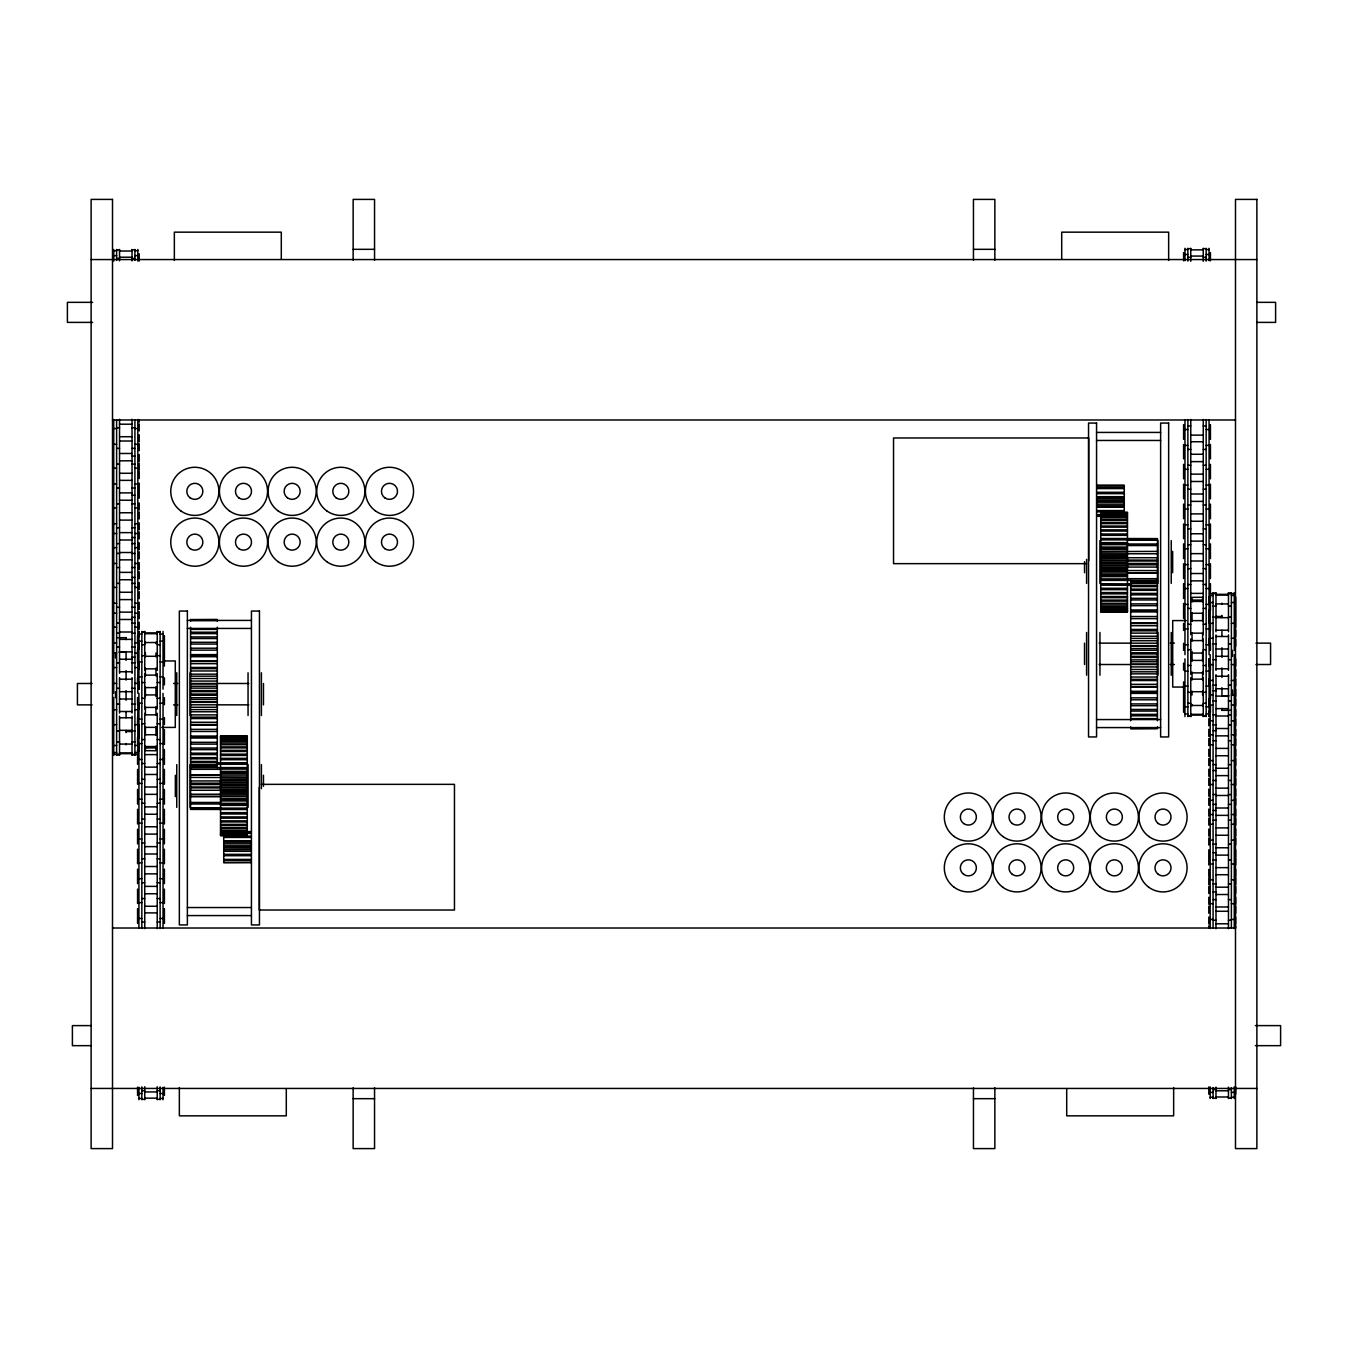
<?xml version="1.0" encoding="UTF-8"?>
<svg xmlns="http://www.w3.org/2000/svg" width="1348" height="1348" viewBox="0 0 1348 1348"><rect width="100%" height="100%" fill="white"/><g stroke="black" fill="none" stroke-linecap="round" stroke-linejoin="round"><path stroke-width="1.5" d="M1187.874 248.672L1190.773 248.672M1203.259 248.672L1206.157 248.672M353.142 249.329L374.542 249.329M973.458 249.329L994.858 249.329M1184.959 249.548L1187.874 249.548M1206.157 249.548L1209.072 249.548M116.619 249.835L119.534 249.835M132.02 249.835L134.918 249.835M1190.773 249.852L1203.259 249.852M113.721 250.711L116.619 250.711M134.918 250.711L137.816 250.711M119.534 251.014L132.02 251.014M1184.959 254.486L1187.874 254.486M1206.157 254.486L1209.072 254.486M113.721 255.631L116.619 255.631M134.918 255.631L137.816 255.631M1190.773 256.069L1203.259 256.069M119.534 257.215L132.02 257.215M1187.874 257.299L1190.773 257.299M1203.259 257.299L1206.157 257.299M116.619 258.462L119.534 258.462M132.02 258.462L134.918 258.462M91.125 259.557L1256.875 259.557M92.624 302.34L67.4 302.34L67.4 322.391L92.624 322.391M1256.673 302.34L1275.596 302.34L1275.596 322.391L1256.673 322.391M112.507 419.986L1235.493 419.986M119.534 424.199L132.02 424.199M1187.874 425.968L1190.773 425.968M1203.259 425.968L1206.157 425.968M116.619 427.771L119.534 427.771M132.02 427.771L134.918 427.771M113.721 428.563L116.619 428.563M134.918 428.563L137.816 428.563M1184.959 429.54L1187.874 429.54M1206.157 429.54L1209.072 429.54M1096.564 432.422L1160.628 432.422M1190.773 435.118L1203.259 435.118M119.534 436.718L132.02 436.718M1096.564 440.459L1160.628 440.459M119.534 441.015L132.02 441.015M1190.773 441.74L1203.259 441.74M113.721 444.318L116.619 444.318M134.918 444.318L137.816 444.318M1184.959 445.362L1187.874 445.362M1206.157 445.362L1209.072 445.362M116.619 448.362L119.534 448.362M132.02 448.362L134.918 448.362M1187.874 449.423L1190.773 449.423M1203.259 449.423L1206.157 449.423M119.534 453.484L132.02 453.484M1190.773 454.259L1203.259 454.259M132.02 456.079L134.918 456.079M119.534 460.814L132.02 460.814M1190.773 461.623L1203.259 461.623M116.619 464.116L119.534 464.116M132.02 464.116L134.918 464.116M1187.874 465.245L1190.773 465.245M1203.259 465.245L1206.157 465.245M113.721 468.16L116.619 468.16M134.918 468.16L137.816 468.16M1184.959 469.289L1187.874 469.289M1206.157 469.289L1209.072 469.289M119.534 473.283L132.02 473.283M1190.773 474.142L1203.259 474.142M119.534 480.36L132.02 480.36M1190.773 481.489L1203.259 481.489M113.721 483.983L116.619 483.983M134.918 483.983L137.816 483.983M1096.733 485.364L1124.283 485.28L1124.283 513.082M1184.959 485.111L1187.874 485.111M1206.157 485.111L1209.072 485.111M1096.733 487.706L1124.283 487.706M116.619 488.027L119.534 488.027M132.02 488.027L134.918 488.027M1096.733 488.583L1124.283 488.583M1187.874 489.172L1190.773 489.172M1203.259 489.172L1206.157 489.172M1096.733 492.306L1124.283 492.306M119.534 492.879L132.02 492.879M1096.733 493.654L1124.283 493.654M1190.773 494.008L1203.259 494.008M132.02 495.289L134.918 495.289M1096.733 496.687L1124.283 496.687M1096.733 499.94L1124.283 499.94M119.534 500.226L132.02 500.226M1096.733 501.355L1124.283 501.355M1190.773 501.372L1203.259 501.372M1096.733 502.905L1124.283 502.905M116.619 503.866L119.534 503.866M132.02 503.866L134.918 503.866M1096.733 504.809L1124.283 504.809M1187.874 504.995L1190.773 504.995M1203.259 504.995L1206.157 504.995M1096.733 506.359L1124.283 506.359M1096.733 507.151L1124.283 507.151M113.721 507.91L116.619 507.91M134.918 507.91L137.816 507.91M1184.959 509.039L1187.874 509.039M1206.157 509.039L1209.072 509.039M1096.733 510.572L1124.283 510.572M1096.733 511.819L1124.283 511.819M1123.339 512.274L1127.45 512.223L1127.45 611.857L1100.709 611.857L1100.709 512.661M119.534 512.745L132.02 512.745M1100.709 512.863L1127.45 512.695M1100.709 513.622L1127.45 513.622M1100.709 514.009L1127.45 514.009M1190.773 513.891L1203.259 513.891M1096.733 514.633L1102.647 514.633M1100.709 515.138L1127.45 515.138M1096.733 515.357L1102.647 515.357M1100.709 515.677L1127.45 515.677M1096.733 516.267L1102.647 516.351M1100.709 517.16L1127.45 517.16M1100.709 517.851L1127.45 517.851M1100.709 519.671L1127.45 519.671M119.534 520.109L132.02 520.109M1100.709 520.513L1127.45 520.513M1190.773 521.238L1203.259 521.238M1100.709 522.636L1127.45 522.636M113.721 523.732L116.619 523.732M134.918 523.732L137.816 523.732M1100.709 523.631L1127.45 523.631M1184.959 524.878L1187.874 524.878M1206.157 524.878L1209.072 524.878M1100.709 526.057L1127.45 526.057M1100.709 527.152L1127.45 527.152M116.619 527.793L119.534 527.793M132.02 527.793L134.918 527.793M1187.874 528.921L1190.773 528.921M1203.259 528.921L1206.157 528.921M1100.709 529.848L1127.45 529.848M1100.709 531.078L1127.45 531.078M119.534 532.629L132.02 532.629M113.721 533.488L116.619 533.488M134.918 533.488L137.816 533.488M1190.773 533.757L1203.259 533.757M1100.709 534.01L1127.45 534.01M1100.709 535.341L1127.45 535.341M132.02 537.549L134.918 537.549M1100.709 538.475L1157.427 538.593L1157.427 720.809M1127.45 538.947L1157.427 538.947M1127.45 539.537L1157.427 539.537M119.534 539.992L132.02 539.992M1100.709 539.874L1127.45 539.874M1127.45 540.177L1157.427 540.177M1190.773 541.121L1203.259 541.121M1100.709 542.637L1127.45 542.637M1100.709 543.193L1127.45 543.193M116.619 543.615L119.534 543.615M132.02 543.615L134.918 543.615M1127.45 544.019L1157.427 544.019M1100.709 544.676L1127.45 544.676M1187.874 544.744L1190.773 544.744M1203.259 544.744L1206.157 544.744M1127.45 545.552L1157.427 545.552M1100.709 547.035L1127.45 547.035M113.721 547.659L116.619 547.659M134.918 547.659L137.816 547.659M1100.709 548.114L1127.45 548.114M1100.709 548.602L1127.45 548.602M1184.959 548.804L1187.874 548.804M1206.157 548.804L1209.072 548.804M1100.709 549.647L1127.45 549.647M1100.709 551.602L1157.427 551.399M119.534 552.511L132.02 552.511M1100.709 553.186L1127.45 553.219M116.619 553.438L119.534 553.438M132.02 553.438L134.918 553.438M1127.45 553.775L1157.427 553.775M1190.773 553.64L1203.259 553.64M1100.709 554.769L1127.45 554.769M1100.709 556.286L1127.45 556.286M1127.45 557.735L1157.427 557.735M1100.709 557.92L1127.45 557.92M1100.709 558.375L1127.45 558.375M119.534 559.858L132.02 559.858M1100.709 559.976L1157.427 560.145M1100.709 561.021L1157.427 561.021M1190.773 561.004L1203.259 561.004M1100.709 562.655L1127.45 562.655M1127.45 563.43L1157.427 563.43M113.721 563.481L116.619 563.481M134.918 563.481L137.816 563.481M1086.623 563.649L893.539 563.649L893.539 437.982L1088.712 437.982L1088.712 560.583M1100.709 563.582L1127.45 563.582M1127.45 564.829L1157.427 564.829M1184.959 564.627L1187.874 564.627M1206.157 564.627L1209.072 564.627M1100.709 565.183L1127.45 565.183M1100.709 565.789L1127.45 565.789M1127.45 567.07L1157.427 567.07M116.619 567.542L119.534 567.542M132.02 567.542L134.918 567.542M1100.709 567.407L1127.45 567.407M1100.709 568.789L1127.45 568.789M1187.874 568.671L1190.773 568.671M1203.259 568.671L1206.157 568.671M1100.709 570.373L1127.45 570.373M1100.709 570.49L1157.427 570.592M1100.709 572.091L1127.45 572.091M119.534 572.378L132.02 572.378M1127.45 572.833L1157.427 572.833M1127.45 573.102L1157.427 573.102M1190.773 573.523L1203.259 573.523M1100.709 573.911L1127.45 573.911M1100.709 575.124L1127.45 575.124M1100.709 575.461L1127.45 575.461M1100.709 576.658L1127.45 576.658M132.02 577.433L134.918 577.433M1127.45 578.68L1157.427 578.68M1100.709 578.899L1127.45 578.899M119.534 579.741L132.02 579.741M1100.709 580.415L1157.427 580.381M1130.686 580.735L1157.427 580.735M1190.773 580.87L1203.259 580.87M1130.686 581.224L1157.427 581.224M1130.686 582.757L1157.427 582.757M116.619 583.364L119.534 583.364M132.02 583.364L134.918 583.364M1130.686 583.516L1157.427 583.516M1100.709 583.718L1131.444 583.903M1187.874 584.51L1190.773 584.51M1203.259 584.51L1206.157 584.51M1127.45 584.746L1131.444 584.746M1100.709 585.15L1131.444 585.335M1130.686 585.571L1157.427 585.571M1130.686 586.565L1157.427 586.565M113.721 587.408L116.619 587.408M134.918 587.408L137.816 587.408M1100.709 588.284L1127.45 588.284M1184.959 588.554L1187.874 588.554M1206.157 588.554L1209.072 588.554M1100.709 589.228L1127.45 589.228M1130.686 589.143L1157.427 589.143M1100.709 589.649L1127.45 589.649M1130.686 590.34L1157.427 590.34M119.534 592.261L132.02 592.261M1100.709 592.564L1127.45 592.564M1213.082 593.103L1215.98 593.103M1228.466 593.103L1231.381 593.103M1130.686 593.406L1157.427 593.406M1190.773 593.39L1203.259 593.39M1210.184 593.558L1215.98 593.676M1228.466 593.676L1234.279 593.558M1100.709 593.828L1127.45 593.828M1215.98 594.333L1228.466 594.333M1130.686 594.822L1157.427 594.822M1215.98 595.058L1228.466 595.058M1210.184 595.445L1213.082 595.445M1231.381 595.445L1234.279 595.445M1100.709 596.524L1127.45 596.524M1100.709 597.669L1127.45 597.669M1130.686 598.344L1157.427 598.344M119.534 599.607L132.02 599.607M1130.686 599.961L1157.427 599.961M1100.709 600.096L1127.45 600.096M1192.036 600.079L1202.601 600.079M1100.709 601.124L1127.45 601.124M1192.036 601.444L1202.601 601.444M1210.184 602.505L1213.082 602.505M1231.381 602.505L1234.279 602.505M113.721 603.247L116.619 603.247M134.918 603.247L137.816 603.247M1100.709 603.247L1127.45 603.247M1130.686 603.887L1157.427 603.887M1100.709 604.14L1127.45 604.14M1215.98 603.921L1228.466 603.921M1184.959 604.376L1187.874 604.376M1206.157 604.376L1209.072 604.376M1130.686 605.673L1157.427 605.673M1100.709 605.943L1127.45 605.943M1213.082 606.111L1215.98 606.111M1228.466 606.111L1231.381 606.111M1100.709 606.701L1127.45 606.701M116.619 607.291L119.534 607.291M132.02 607.291L134.918 607.291M1100.709 608.167L1127.45 608.167M1187.874 608.437L1190.773 608.437M1203.259 608.437L1206.157 608.437M1100.709 608.774L1127.45 608.774M1100.709 609.886L1127.45 609.886M1130.686 609.97L1157.427 609.97M1100.709 610.341L1127.45 610.341M1100.709 611.082L1127.45 611.082M1130.686 610.947L1157.427 610.947M1100.709 611.369L1127.45 611.419M1100.709 611.739L1127.45 611.739M1130.686 611.925L1157.427 611.925M119.534 612.144L132.02 612.144M113.721 613.239L116.619 613.239M134.918 613.239L137.816 613.239M1190.773 613.273L1203.259 613.273M1215.98 616.474L1222.232 616.474M1130.686 616.541L1157.427 616.541M1213.082 617.064L1215.98 617.064M1228.466 617.064L1231.381 617.064M132.02 617.317L134.918 617.317M1215.98 617.67L1228.466 617.67M1130.686 618.631L1157.427 618.631M119.534 619.49L132.02 619.49M190.573 619.558L217.314 619.423L217.314 621.125M190.573 619.844L217.314 619.81M190.573 620.097L217.314 620.097M187.372 620.417L251.436 620.417M190.573 620.535L217.314 620.535M1186.24 620.586L1172.709 620.586L1172.709 687.059L1184.302 687.059M1190.773 620.636L1203.259 620.636M1130.686 622.911L1157.427 622.911M116.619 623.113L119.534 623.113M132.02 623.113L134.918 623.113M1130.686 623.517L1157.427 623.517M1210.184 623.315L1213.082 623.315M1231.381 623.315L1234.279 623.315M1187.874 624.259L1190.773 624.259M1203.259 624.259L1206.157 624.259M1130.686 625.725L1157.427 625.725M113.721 627.174L116.619 627.174M134.918 627.174L137.816 627.174M187.372 628.438L251.436 628.438M1184.959 628.926L1187.874 628.926M1206.157 628.926L1209.072 628.926M190.573 629.381L217.314 629.381M1130.686 629.432L1157.427 629.432M1215.98 630.224L1228.466 630.224M1130.686 630.83L1157.427 630.83M141.843 631.723L144.742 631.723M157.227 631.723L160.126 631.723M119.534 632.01L132.02 632.01M190.573 632.212L217.314 632.212M141.843 632.296L144.742 632.296M157.227 632.296L160.126 632.296M144.742 632.937L157.227 632.937M116.619 633.189L119.534 633.189M132.02 633.189L134.918 633.189M1130.686 633.122L1157.427 633.122M1190.773 633.156L1203.259 633.156M190.573 633.627L217.314 633.627M144.742 633.678L157.227 633.678M138.928 634.066L141.843 634.066M160.126 634.066L163.041 634.066M1130.686 636.222L1157.427 636.222M1215.98 636.492L1228.466 636.492M190.573 636.93L217.314 636.93M117.259 637.688L126.072 637.688M1130.686 638.396L1157.427 638.396M1210.184 638.278L1213.082 638.278M1231.381 638.278L1234.279 638.278M190.573 638.548L217.314 638.548M119.534 639.373L132.02 639.373M1190.773 640.586L1203.259 640.586M1130.686 640.738L1157.427 640.738M138.928 641.126L141.843 641.126M160.126 641.126L163.041 641.126M190.573 642.288L217.314 642.288M144.742 642.541L157.227 642.541M113.721 642.996L116.619 642.996M134.918 642.996L137.816 642.996M1099.159 643.131L1157.427 643.198M1170.233 643.131L1174.411 643.131M1255.948 643.131L1270.574 643.131L1270.574 664.513L1255.948 664.513M1213.082 643.906L1215.98 643.906M1228.466 643.906L1231.381 643.906M190.573 644.074L217.314 644.074M141.843 644.732L144.742 644.732M157.227 644.732L160.126 644.732M1184.959 644.816L1187.874 644.816M1206.157 644.816L1209.072 644.816M1130.686 645.641L1157.427 645.641M1130.686 646.13L1157.427 646.13M116.619 647.04L119.534 647.04M132.02 647.04L134.918 647.04M190.573 648.203L217.314 648.203M1130.686 648.523L1157.427 648.523M1215.98 648.978L1228.466 648.978M1187.874 649.685L1190.773 649.685M1203.259 649.685L1206.157 649.685M190.573 650.14L217.314 650.14M1130.686 650.292L1157.427 650.292M119.534 651.893L132.02 651.893M119.028 652.179L126.072 652.179M1130.686 652.752L1157.427 652.752M113.721 653.123L116.619 653.123M134.918 653.123L137.816 653.123M1190.773 653.072L1203.259 653.072M1130.686 653.932L1157.427 653.932M190.573 654.623L217.314 654.623M190.573 655.027L217.314 655.027M141.843 655.684L144.742 655.684M157.227 655.684L160.126 655.684M144.742 656.291L157.227 656.291M1130.686 656.341L1157.427 656.341M1215.98 656.308L1228.466 656.308M190.573 656.695L217.314 656.695M132.02 657.184L134.918 657.184M1130.686 657.436L1157.427 657.436M119.534 659.239L132.02 659.239M1213.082 659.694L1215.98 659.694M1228.466 659.694L1231.381 659.694M1130.686 659.88L1157.427 659.88M1190.773 660.402L1203.259 660.402M163.698 660.941L175.291 660.941L175.291 727.414L161.76 727.414M190.573 661.059L217.314 661.059M190.573 661.464L217.314 661.464M138.928 661.935L141.843 661.935M160.126 661.935L163.041 661.935M1130.686 661.75L1157.427 661.75M116.619 662.879L119.534 662.879M132.02 662.879L134.918 662.879M190.573 663.671L217.314 663.671M1130.686 664.143L1157.427 664.143M1099.159 664.513L1157.427 664.53M1170.233 664.513L1174.411 664.513M1210.184 664.581L1213.082 664.581M1231.381 664.581L1234.279 664.581M1187.874 665.474L1190.773 665.474M1203.259 665.474L1206.157 665.474M1130.686 666.94L1157.427 666.94M113.721 667.546L116.619 667.546M134.918 667.546L137.816 667.546M190.573 667.462L217.314 667.462M190.573 668.675L217.314 668.675M144.742 668.844L157.227 668.844M1215.98 668.793L1228.466 668.793M1130.686 669.484L1157.427 669.484M190.573 670.967L217.314 670.967M1184.959 671.102L1187.874 671.102M1206.157 671.102L1209.072 671.102M119.534 671.759L132.02 671.759M1130.686 671.826L1157.427 671.826M1190.773 672.888L1203.259 672.888M1130.686 673.848L1157.427 673.848M190.573 674.152L217.314 674.152M144.742 675.112L157.227 675.112M190.573 676.174L217.314 676.174M1215.98 676.241L1228.466 676.241M138.928 676.898L141.843 676.898M160.126 676.898L163.041 676.898M1130.686 677.033L1157.427 677.033M190.573 678.516L217.314 678.516M1190.773 679.156L1203.259 679.156M119.534 679.207L132.02 679.207M1130.686 679.325L1157.427 679.325M1130.686 680.538L1157.427 680.538M1210.184 680.454L1213.082 680.454M1231.381 680.454L1234.279 680.454M190.573 681.06L217.314 681.06M141.843 682.526L144.742 682.526M157.227 682.526L160.126 682.526M92.052 683.487L77.426 683.487L77.426 704.869L92.052 704.869M113.721 683.419L116.619 683.419M134.918 683.419L137.816 683.419M173.589 683.487L177.768 683.487M190.573 683.47L248.841 683.487M190.573 683.857L217.314 683.857M1130.686 684.329L1157.427 684.329M1213.082 685.121L1215.98 685.121M1228.466 685.121L1231.381 685.121M1184.959 686.065L1187.874 686.065M1206.157 686.065L1209.072 686.065M190.573 686.25L217.314 686.25M1130.686 686.536L1157.427 686.536M1130.686 686.941L1157.427 686.941M144.742 687.598L157.227 687.598M190.573 688.12L217.314 688.12M116.619 688.306L119.534 688.306M132.02 688.306L134.918 688.306M1215.98 688.761L1228.466 688.761M190.573 690.564L217.314 690.564M1213.082 690.816L1215.98 690.816M1130.686 691.305L1157.427 691.305M119.534 691.692L132.02 691.692M190.573 691.659L217.314 691.659M1190.773 691.709L1203.259 691.709M1187.874 692.316L1190.773 692.316M1203.259 692.316L1206.157 692.316M1130.686 692.973L1157.427 692.973M1130.686 693.378L1157.427 693.378M190.573 694.068L217.314 694.068M1210.184 694.877L1213.082 694.877M1231.381 694.877L1234.279 694.877M144.742 694.928L157.227 694.928M190.573 695.248L217.314 695.248M1221.928 695.821L1228.972 695.821M1215.98 696.107L1228.466 696.107M190.573 697.708L217.314 697.708M1130.686 697.86L1157.427 697.86M141.843 698.315L144.742 698.315M157.227 698.315L160.126 698.315M119.534 699.022L132.02 699.022M190.573 699.477L217.314 699.477M1130.686 699.797L1157.427 699.797M1213.082 700.96L1215.98 700.96M1228.466 700.96L1231.381 700.96M190.573 701.87L217.314 701.87M190.573 702.359L217.314 702.359M138.928 703.184L141.843 703.184M160.126 703.184L163.041 703.184M1187.874 703.268L1190.773 703.268M1203.259 703.268L1206.157 703.268M116.619 704.094L119.534 704.094M132.02 704.094L134.918 704.094M1130.686 703.926L1157.427 703.926M173.589 704.869L177.768 704.869M190.573 704.802L248.841 704.869M1210.184 705.004L1213.082 705.004M1231.381 705.004L1234.279 705.004M1190.773 705.459L1203.259 705.459M1130.686 705.712L1157.427 705.712M1184.959 706.874L1187.874 706.874M1206.157 706.874L1209.072 706.874M144.742 707.414L157.227 707.414M190.573 707.262L217.314 707.262M1215.98 708.627L1228.466 708.627M1130.686 709.452L1157.427 709.452M113.721 709.722L116.619 709.722M134.918 709.722L137.816 709.722M190.573 709.604L217.314 709.604M1221.928 710.312L1230.741 710.312M1130.686 711.07L1157.427 711.07M119.534 711.508L132.02 711.508M190.573 711.778L217.314 711.778M1184.959 713.934L1187.874 713.934M1206.157 713.934L1209.072 713.934M1130.686 714.373L1157.427 714.373M1190.773 714.322L1203.259 714.322M1213.082 714.811L1215.98 714.811M1228.466 714.811L1231.381 714.811M144.742 714.844L157.227 714.844M190.573 714.878L217.314 714.878M1190.773 715.063L1203.259 715.063M1130.686 715.788L1157.427 715.788M1187.874 715.704L1190.773 715.704M1203.259 715.704L1206.157 715.704M1215.98 715.99L1228.466 715.99M1187.874 716.277L1190.773 716.277M1203.259 716.277L1206.157 716.277M190.573 717.17L217.314 717.17M119.534 717.776L132.02 717.776M190.573 718.568L217.314 718.568M1130.686 718.619L1157.427 718.619M138.928 719.074L141.843 719.074M160.126 719.074L163.041 719.074M1096.564 719.562L1160.628 719.562M1210.184 720.826L1213.082 720.826M1231.381 720.826L1234.279 720.826M190.573 722.275L217.314 722.275M141.843 723.741L144.742 723.741M157.227 723.741L160.126 723.741M190.573 724.483L217.314 724.483M113.721 724.685L116.619 724.685M134.918 724.685L137.816 724.685M1213.082 724.887L1215.98 724.887M1228.466 724.887L1231.381 724.887M190.573 725.089L217.314 725.089M144.742 727.364L157.227 727.364M1096.564 727.583L1160.628 727.583M1130.686 727.903L1157.427 727.903M1130.686 728.19L1157.427 728.156M1130.686 726.875L1130.686 728.577L1157.427 728.442M1215.98 728.51L1228.466 728.51M1130.686 728.577L1157.427 728.577L1157.427 726.875M190.573 729.369L217.314 729.369M119.534 730.33L132.02 730.33M1213.082 730.683L1215.98 730.683M116.619 730.936L119.534 730.936M132.02 730.936L134.918 730.936M125.768 731.526L132.02 731.526M190.573 731.459L217.314 731.459M144.742 734.727L157.227 734.727M1210.184 734.761L1213.082 734.761M1231.381 734.761L1234.279 734.761M1215.98 735.856L1228.466 735.856M190.573 736.075L217.314 736.075M224.661 835.777L220.55 835.726L220.55 736.143L247.291 736.143L247.291 835.339M220.55 736.21L247.291 736.261M220.55 736.581L247.291 736.631M220.55 736.918L247.291 736.918M190.573 737.053L217.314 737.053M220.55 737.659L247.291 737.659M190.573 738.03L217.314 738.03M220.55 738.114L247.291 738.114M220.55 739.226L247.291 739.226M141.843 739.563L144.742 739.563M157.227 739.563L160.126 739.563M220.55 739.833L247.291 739.833M1213.082 740.709L1215.98 740.709M1228.466 740.709L1231.381 740.709M220.55 741.299L247.291 741.299M116.619 741.889L119.534 741.889M132.02 741.889L134.918 741.889M220.55 742.057L247.291 742.057M190.573 742.327L217.314 742.327M138.928 743.624L141.843 743.624M160.126 743.624L163.041 743.624M220.55 743.86L247.291 743.86M119.534 744.079L132.02 744.079M190.573 744.113L217.314 744.113M220.55 744.753L247.291 744.753M1210.184 744.753L1213.082 744.753M1231.381 744.753L1234.279 744.753M113.721 745.495L116.619 745.495M134.918 745.495L137.816 745.495M145.399 746.556L155.964 746.556M220.55 746.876L247.291 746.876M145.399 747.921L155.964 747.921M220.55 747.904L247.291 747.904M190.573 748.039L217.314 748.039M1215.98 748.393L1228.466 748.393M190.573 749.656L217.314 749.656M220.55 750.331L247.291 750.331M220.55 751.476L247.291 751.476M113.721 752.555L116.619 752.555M134.918 752.555L137.816 752.555M119.534 752.942L132.02 752.942M190.573 753.178L217.314 753.178M119.534 753.667L132.02 753.667M116.619 754.324L119.534 754.324M132.02 754.324L134.918 754.324M220.55 754.172L247.291 754.172M113.721 754.442L116.619 754.442M134.918 754.442L137.816 754.442M144.742 754.61L157.227 754.61M190.573 754.594L217.314 754.594M116.619 754.897L119.534 754.897M132.02 754.897L134.918 754.897M220.55 755.436L247.291 755.436M1215.98 755.739L1228.466 755.739M190.573 757.66L217.314 757.66M220.55 758.351L247.291 758.351M190.573 758.857L217.314 758.857M220.55 758.772L247.291 758.772M138.928 759.446L141.843 759.446M160.126 759.446L163.041 759.446M220.55 759.716L247.291 759.716M1210.184 760.592L1213.082 760.592M1231.381 760.592L1234.279 760.592M190.573 761.435L217.314 761.435M190.573 762.429L217.314 762.429M216.556 762.816L247.291 762.732M216.556 763.254L220.55 763.254M141.843 763.49L144.742 763.49M157.227 763.49L160.126 763.49M216.556 764.097L220.55 764.097M190.573 764.485L217.314 764.485M220.55 764.282L247.291 764.282M1213.082 764.636L1215.98 764.636M1228.466 764.636L1231.381 764.636M190.573 765.243L217.314 765.243M190.573 766.776L217.314 766.776M144.742 767.13L157.227 767.13M190.573 767.265L217.314 767.265M220.55 767.585L247.291 767.585M190.573 767.619L220.55 767.619M1215.98 768.259L1228.466 768.259M220.55 769.101L247.291 769.101M190.573 769.32L220.55 769.32M1213.082 770.567L1215.98 770.567M220.55 771.342L247.291 771.342M220.55 772.539L247.291 772.539M220.55 772.876L247.291 772.876M220.55 774.089L247.291 774.089M144.742 774.477L157.227 774.477M190.573 774.898L220.55 774.898M190.573 775.167L220.55 775.167M1215.98 775.622L1228.466 775.622M220.55 775.909L247.291 775.909M190.573 777.408L247.291 777.628M141.843 779.329L144.742 779.329M157.227 779.329L160.126 779.329M220.55 779.211L247.291 779.211M1213.082 780.458L1215.98 780.458M1228.466 780.458L1231.381 780.458M220.55 780.593L247.291 780.593M190.573 780.93L220.55 780.93M220.55 782.211L247.291 782.211M220.55 782.817L247.291 782.817M190.573 783.171L220.55 783.171M138.928 783.373L141.843 783.373M160.126 783.373L163.041 783.373M220.55 784.418L247.291 784.418M261.377 784.351L454.461 784.351L454.461 910.018L259.288 910.018L259.288 787.417M190.573 784.57L220.55 784.57M1210.184 784.519L1213.082 784.519M1231.381 784.519L1234.279 784.519M220.55 785.345L247.291 785.345M190.573 786.979L247.291 786.979M144.742 786.996L157.227 786.996M190.573 787.855L247.291 788.024M1215.98 788.142L1228.466 788.142M220.55 789.625L247.291 789.625M220.55 790.08L247.291 790.08M190.573 790.265L220.55 790.265M220.55 791.714L247.291 791.714M220.55 793.231L247.291 793.231M190.573 794.225L220.55 794.225M144.742 794.36L157.227 794.36M1213.082 794.562L1215.98 794.562M1228.466 794.562L1231.381 794.562M220.55 794.814L247.291 794.781M1215.98 795.489L1228.466 795.489M190.573 796.382L247.291 796.398M190.573 796.601L220.55 796.601M220.55 798.353L247.291 798.353M138.928 799.196L141.843 799.196M160.126 799.196L163.041 799.196M220.55 799.398L247.291 799.398M220.55 799.886L247.291 799.886M1210.184 800.341L1213.082 800.341M1231.381 800.341L1234.279 800.341M220.55 800.965L247.291 800.965M190.573 802.448L220.55 802.448M141.843 803.256L144.742 803.256M157.227 803.256L160.126 803.256M220.55 803.324L247.291 803.324M190.573 803.981L220.55 803.981M1213.082 804.385L1215.98 804.385M1228.466 804.385L1231.381 804.385M220.55 804.807L247.291 804.807M220.55 805.363L247.291 805.363M144.742 806.879L157.227 806.879M190.573 807.823L220.55 807.823M1215.98 808.008L1228.466 808.008M220.55 808.126L247.291 808.126M190.573 808.463L220.55 808.463M190.573 809.053L220.55 809.053M247.291 809.525L190.573 809.407L190.573 627.191M1213.082 810.451L1215.98 810.451M220.55 812.659L247.291 812.659M144.742 814.243L157.227 814.243M220.55 813.99L247.291 813.99M1210.184 814.512L1213.082 814.512M1231.381 814.512L1234.279 814.512M1215.98 815.371L1228.466 815.371M220.55 816.922L247.291 816.922M220.55 818.152L247.291 818.152M141.843 819.079L144.742 819.079M157.227 819.079L160.126 819.079M1213.082 820.207L1215.98 820.207M1228.466 820.207L1231.381 820.207M220.55 820.848L247.291 820.848M220.55 821.943L247.291 821.943M138.928 823.123L141.843 823.123M160.126 823.123L163.041 823.123M1210.184 824.268L1213.082 824.268M1231.381 824.268L1234.279 824.268M220.55 824.369L247.291 824.369M220.55 825.364L247.291 825.364M144.742 826.762L157.227 826.762M220.55 827.487L247.291 827.487M1215.98 827.891L1228.466 827.891M220.55 828.329L247.291 828.329M220.55 830.149L247.291 830.149M220.55 830.84L247.291 830.84M245.353 831.649L251.267 831.649M245.353 831.733L251.267 831.733M220.55 832.323L247.291 832.323M245.353 832.643L251.267 832.643M220.55 832.862L247.291 832.862M245.353 833.367L251.267 833.367M144.742 834.109L157.227 834.109M220.55 833.991L247.291 833.991M220.55 834.378L247.291 834.378M220.55 835.137L247.291 835.137M1215.98 835.255L1228.466 835.255M220.55 835.305L224.661 835.339M223.717 836.181L251.267 836.181M223.717 837.428L251.267 837.428M138.928 838.962L141.843 838.962M160.126 838.962L163.041 838.962M1210.184 840.09L1213.082 840.09M1231.381 840.09L1234.279 840.09M223.717 840.849L251.267 840.849M223.717 841.641L251.267 841.641M141.843 843.006L144.742 843.006M157.227 843.006L160.126 843.006M223.717 843.191L251.267 843.191M1213.082 844.134L1215.98 844.134M1228.466 844.134L1231.381 844.134M223.717 845.095L251.267 845.095M144.742 846.628L157.227 846.628M223.717 846.645L251.267 846.645M1215.98 847.774L1228.466 847.774M223.717 848.061L251.267 848.061M223.717 849.729L251.267 849.644M223.717 851.313L251.267 851.313M1213.082 852.711L1215.98 852.711M144.742 853.992L157.227 853.992M223.717 854.346L251.267 854.346M1215.98 855.121L1228.466 855.121M223.717 855.694L251.267 855.694M141.843 858.828L144.742 858.828M157.227 858.828L160.126 858.828M223.717 859.417L251.267 859.417M1213.082 859.973L1215.98 859.973M1228.466 859.973L1231.381 859.973M223.717 860.294L251.267 860.294M223.717 862.366L251.267 862.316M251.267 862.636L223.717 862.72L223.717 834.918M138.928 862.889L141.843 862.889M160.126 862.889L163.041 862.889M1210.184 864.017L1213.082 864.017M1231.381 864.017L1234.279 864.017M144.742 866.511L157.227 866.511M1215.98 867.64L1228.466 867.64M144.742 873.858L157.227 873.858M1215.98 874.717L1228.466 874.717M138.928 878.711L141.843 878.711M160.126 878.711L163.041 878.711M1210.184 879.84L1213.082 879.84M1231.381 879.84L1234.279 879.84M141.843 882.755L144.742 882.755M157.227 882.755L160.126 882.755M1213.082 883.884L1215.98 883.884M1228.466 883.884L1231.381 883.884M144.742 886.377L157.227 886.377M1215.98 887.186L1228.466 887.186M1213.082 891.921L1215.98 891.921M144.742 893.741L157.227 893.741M1215.98 894.516L1228.466 894.516M141.843 898.577L144.742 898.577M157.227 898.577L160.126 898.577M1213.082 899.638L1215.98 899.638M1228.466 899.638L1231.381 899.638M138.928 902.638L141.843 902.638M160.126 902.638L163.041 902.638M1210.184 903.682L1213.082 903.682M1231.381 903.682L1234.279 903.682M144.742 906.26L157.227 906.26M1215.98 906.985L1228.466 906.985M187.372 907.541L251.436 907.541M1215.98 911.282L1228.466 911.282M144.742 912.882L157.227 912.882M187.372 915.578L251.436 915.578M138.928 918.46L141.843 918.46M160.126 918.46L163.041 918.46M1210.184 919.437L1213.082 919.437M1231.381 919.437L1234.279 919.437M1213.082 920.229L1215.98 920.229M1228.466 920.229L1231.381 920.229M141.843 922.032L144.742 922.032M157.227 922.032L160.126 922.032M1215.98 923.801L1228.466 923.801M112.507 928.014L1235.493 928.014M91.327 1025.609L72.404 1025.609L72.404 1045.66L91.327 1045.66M1255.376 1025.609L1280.6 1025.609L1280.6 1045.66L1255.376 1045.66M91.125 1088.443L1256.875 1088.443M1213.082 1089.538L1215.98 1089.538M1228.466 1089.538L1231.381 1089.538M141.843 1090.7L144.742 1090.7M157.227 1090.7L160.126 1090.7M1215.98 1090.785L1228.466 1090.785M144.742 1091.931L157.227 1091.931M1210.184 1092.369L1213.082 1092.369M1231.381 1092.369L1234.279 1092.369M138.928 1093.514L141.843 1093.514M160.126 1093.514L163.041 1093.514M1215.98 1096.986L1228.466 1096.986M1210.184 1097.289L1213.082 1097.289M1231.381 1097.289L1234.279 1097.289M144.742 1098.148L157.227 1098.148M1213.082 1098.165L1215.98 1098.165M1228.466 1098.165L1231.381 1098.165M138.928 1098.451L141.843 1098.451M160.126 1098.451L163.041 1098.451M353.142 1098.671L374.542 1098.671M973.458 1098.671L994.858 1098.671M141.843 1099.328L144.742 1099.328M157.227 1099.328L160.126 1099.328M1235.661 597.08L1235.661 619.827M1235.661 620.417L1235.661 627.477M1235.661 629.802L1235.661 636.795M1235.661 639.222L1235.661 646.265M1235.661 659.037L1235.661 666.081M1235.661 669.501L1235.661 676.561M1235.661 678.954L1235.661 686.031M1235.661 689.435L1235.661 696.495M1235.661 698.854L1235.661 705.897M1235.661 709.385L1235.661 716.428M1235.661 718.72L1235.661 725.763M1235.661 729.319L1235.661 736.379M1235.661 738.603L1235.661 745.646M1235.661 749.269L1235.661 756.312M1235.661 758.486L1235.661 765.529M1235.661 769.186L1235.661 776.263M1235.661 778.352L1235.661 785.395M1235.661 789.136L1235.661 796.179M1235.661 798.235L1235.661 805.278M1235.661 809.07L1235.661 816.13M1235.661 818.118L1235.661 825.144M1235.661 829.02L1235.661 836.063M1235.661 837.984L1235.661 845.028M1235.661 849.796L1235.661 856.839M1235.661 857.867L1235.661 864.91M1235.661 869.376L1235.661 876.453M1235.661 877.733L1235.661 884.777M1235.661 886.479L1235.661 893.505M1235.661 897.229L1235.661 904.272M1235.661 906.159L1235.661 913.219M1235.661 917.044L1235.661 924.054M1235.661 925.857L1235.661 928.115M1235.661 1086.926L1235.661 1094.239M1234.279 592.766L1234.279 650.562M1234.279 654.707L1234.279 928.57M1234.279 1086.926L1234.279 1098.553M1232.493 650.326L1232.493 656.257M1232.493 690.075L1232.493 694.995M1231.381 592.766L1231.381 928.047M1231.381 1087.55L1231.381 1098.553M1228.466 592.766L1228.466 631.808M1228.466 634.942L1228.466 670.36M1228.466 674.674L1228.466 928.721M1228.466 1087.145L1228.466 1098.553M1221.928 603.129L1221.928 604.393M1221.928 615.413L1221.928 617.586M1221.928 630.224L1221.928 636.458M1221.928 647.731L1221.928 657.335M1221.928 667.883L1221.928 677.437M1221.928 687.632L1221.928 696.394M1221.928 708.374L1221.928 710.396M1215.98 592.766L1215.98 631.808M1215.98 634.942L1215.98 670.36M1215.98 674.674L1215.98 928.721M1215.98 1087.145L1215.98 1098.553M1213.082 592.766L1213.082 928.047M1213.082 1087.55L1213.082 1098.553M1210.437 252.598L1210.437 260.804M1210.437 424.603L1210.437 431.646M1210.437 432.304L1210.437 439.364M1210.437 444.486L1210.437 451.513M1210.437 451.816L1210.437 458.876M1210.437 464.352L1210.437 471.396M1210.437 471.817L1210.437 478.843M1210.437 484.235L1210.437 491.279M1210.437 491.75L1210.437 498.811M1210.437 504.101L1210.437 511.145M1210.437 511.701L1210.437 518.727M1210.437 523.984L1210.437 531.028M1210.437 531.618L1210.437 538.694M1210.437 543.867L1210.437 550.911M1210.437 551.585L1210.437 558.611M1210.437 563.734L1210.437 570.777M1210.437 571.501L1210.437 578.578M1210.437 583.617L1210.437 590.66M1210.437 591.469L1210.437 597.855M1210.437 603.5L1210.437 610.526M1210.437 623.349L1210.437 630.426M1210.437 643.35L1210.437 650.343M1210.437 665.137L1210.437 670.175M1210.437 685.391L1210.437 688.963M1210.437 689.468L1210.437 698.483M1210.437 705.476L1210.437 712.3M1210.184 592.766L1210.184 650.562M1210.184 654.707L1210.184 928.57M1210.184 1086.926L1210.184 1098.553M1209.072 248.285L1209.072 260.703M1209.072 419.851L1209.072 654.673M1209.072 658.818L1209.072 716.614M1208.802 597.08L1208.802 604.443M1208.802 609.987L1208.802 619.827M1208.802 620.417L1208.802 623.079M1208.802 639.222L1208.802 644.26M1208.802 659.037L1208.802 666.03M1208.802 678.954L1208.802 686.031M1208.802 698.854L1208.802 705.897M1208.802 711.39L1208.802 716.428M1208.802 718.72L1208.802 725.763M1208.802 729.319L1208.802 736.379M1208.802 738.603L1208.802 745.646M1208.802 749.269L1208.802 756.312M1208.802 758.486L1208.802 765.529M1208.802 769.186L1208.802 776.263M1208.802 778.352L1208.802 785.395M1208.802 789.136L1208.802 796.179M1208.802 798.235L1208.802 805.278M1208.802 809.07L1208.802 816.13M1208.802 818.118L1208.802 825.144M1208.802 829.02L1208.802 836.063M1208.802 837.984L1208.802 845.028M1208.802 849.796L1208.802 856.839M1208.802 857.867L1208.802 864.91M1208.802 869.376L1208.802 876.453M1208.802 877.733L1208.802 884.777M1208.802 886.479L1208.802 893.505M1208.802 897.229L1208.802 904.272M1208.802 906.159L1208.802 913.219M1208.802 917.044L1208.802 924.054M1208.802 925.857L1208.802 928.115M1208.802 1086.926L1208.802 1094.239M1206.157 248.285L1206.157 261.108M1206.157 419.531L1206.157 716.631M1203.259 248.285L1203.259 261.259M1203.259 419.43L1203.259 634.706M1203.259 639.019L1203.259 674.455M1203.259 677.589L1203.259 716.631M1202.601 601.933L1202.601 597.265L1192.036 597.349L1192.036 601.933M1202.601 612.683L1202.601 621.276M1202.601 632.835L1202.601 641.109M1202.601 651.404L1202.601 661.177M1202.601 672.029L1202.601 679.999M1202.601 691.17L1202.601 694.995M1202.601 704.532L1202.601 705.796M1192.036 612.683L1192.036 621.276M1192.036 632.835L1192.036 641.109M1192.036 651.404L1192.036 661.177M1192.036 672.029L1192.036 679.999M1192.036 691.17L1192.036 694.995M1192.036 704.532L1192.036 705.796M1190.773 248.285L1190.773 261.259M1190.773 419.43L1190.773 634.706M1190.773 639.019L1190.773 674.455M1190.773 677.589L1190.773 716.631M1187.874 248.285L1187.874 261.108M1187.874 419.531L1187.874 716.631M1184.959 248.285L1184.959 260.703M1184.959 419.851L1184.959 654.673M1184.959 658.818L1184.959 716.614M1183.595 252.598L1183.595 260.804M1183.595 424.603L1183.595 431.646M1183.595 432.304L1183.595 439.364M1183.595 444.486L1183.595 451.513M1183.595 451.816L1183.595 458.876M1183.595 464.352L1183.595 471.396M1183.595 471.817L1183.595 478.843M1183.595 484.235L1183.595 491.279M1183.595 491.75L1183.595 498.811M1183.595 504.101L1183.595 511.145M1183.595 511.701L1183.595 518.727M1183.595 523.984L1183.595 531.028M1183.595 531.618L1183.595 538.694M1183.595 543.867L1183.595 550.911M1183.595 551.585L1183.595 558.611M1183.595 563.734L1183.595 570.777M1183.595 571.501L1183.595 578.578M1183.595 583.617L1183.595 590.66M1183.595 591.469L1183.595 598.495M1183.595 603.5L1183.595 610.526M1183.595 611.385L1183.595 618.446M1183.595 623.349L1183.595 630.426M1183.595 643.316L1183.595 650.343M1183.595 663.132L1183.595 670.175M1183.595 681.903L1183.595 688.963M1183.595 689.468L1183.595 712.3M1173.653 1087.55L1173.653 1115.841L1066.706 1115.841L1066.706 1089.302M1172.659 551.349L1172.659 572.715M1171.244 540.615L1171.244 583.381M1171.244 632.482L1171.244 675.247M1168.649 260.45L1168.649 232.159L1061.702 232.159L1061.702 258.698M1157.881 540.615L1157.881 583.381M1157.881 632.482L1157.881 675.247M1130.686 580.263L1130.686 720.809M1099.951 540.649L1099.951 583.414M1099.951 632.448L1099.951 675.213M1086.589 559.319L1086.589 583.414M1086.589 632.448L1086.589 675.213M1084.533 561.712L1084.533 572.715M1084.533 643.131L1084.533 664.513M994.858 260.215L994.858 199.403L973.458 199.403L973.458 260.215M994.858 1087.785L994.858 1148.597L973.458 1148.597L973.458 1087.785M374.542 260.215L374.542 199.403L353.142 199.403L353.142 260.215M374.542 1087.785L374.542 1148.597L353.142 1148.597L353.142 1087.785M286.298 1089.302L286.298 1115.841L179.351 1115.841L179.351 1087.55M281.294 258.698L281.294 232.159L174.347 232.159L174.347 260.45M263.467 683.487L263.467 704.869M263.467 775.285L263.467 786.288M261.411 672.787L261.411 715.552M261.411 764.586L261.411 788.681M248.049 672.787L248.049 715.552M248.049 764.586L248.049 807.351M217.314 627.191L217.314 767.737M190.573 619.423L190.573 621.125M190.119 672.753L190.119 715.518M190.119 764.619L190.119 807.385M176.757 672.753L176.757 715.518M176.757 764.619L176.757 807.385M175.341 775.285L175.341 796.651M164.405 635.7L164.405 658.532M164.405 659.037L164.405 666.097M164.405 677.825L164.405 684.868M164.405 697.657L164.405 704.684M164.405 717.574L164.405 724.651M164.405 729.554L164.405 736.615M164.405 737.474L164.405 744.5M164.405 749.505L164.405 756.531M164.405 757.34L164.405 764.383M164.405 769.422L164.405 776.499M164.405 777.223L164.405 784.266M164.405 789.389L164.405 796.415M164.405 797.089L164.405 804.133M164.405 809.306L164.405 816.383M164.405 816.972L164.405 824.016M164.405 829.273L164.405 836.299M164.405 836.855L164.405 843.899M164.405 849.189L164.405 856.25M164.405 856.721L164.405 863.765M164.405 869.157L164.405 876.183M164.405 876.604L164.405 883.648M164.405 889.124L164.405 896.184M164.405 896.487L164.405 903.514M164.405 908.636L164.405 915.696M164.405 916.354L164.405 923.397M164.405 1087.196L164.405 1095.402M163.041 631.386L163.041 689.182M163.041 693.327L163.041 928.149M163.041 1087.297L163.041 1099.715M160.126 631.37L160.126 928.469M160.126 1086.892L160.126 1099.715M157.227 631.37L157.227 670.411M157.227 673.545L157.227 708.981M157.227 713.294L157.227 928.57M157.227 1086.741L157.227 1099.715M155.964 642.204L155.964 643.468M155.964 653.005L155.964 656.83M155.964 668.001L155.964 675.971M155.964 686.823L155.964 696.596M155.964 706.891L155.964 715.165M155.964 726.724L155.964 735.317M155.964 746.067L155.964 750.735L145.399 750.651L145.399 746.067M145.399 642.204L145.399 643.468M145.399 653.005L145.399 656.83M145.399 668.001L145.399 675.971M145.399 686.823L145.399 696.596M145.399 706.891L145.399 715.165M145.399 726.724L145.399 735.317M144.742 631.37L144.742 670.411M144.742 673.545L144.742 708.981M144.742 713.294L144.742 928.57M144.742 1086.741L144.742 1099.715M141.843 631.37L141.843 928.469M141.843 1086.892L141.843 1099.715M139.198 253.761L139.198 261.074M139.198 419.885L139.198 422.143M139.198 423.946L139.198 430.956M139.198 434.781L139.198 441.841M139.198 443.728L139.198 450.771M139.198 454.495L139.198 461.522M139.198 463.223L139.198 470.267M139.198 471.547L139.198 478.624M139.198 483.089L139.198 490.133M139.198 491.161L139.198 498.204M139.198 502.973L139.198 510.016M139.198 511.937L139.198 518.98M139.198 522.856L139.198 529.882M139.198 531.87L139.198 538.93M139.198 542.722L139.198 549.765M139.198 551.821L139.198 558.864M139.198 562.605L139.198 569.648M139.198 571.737L139.198 578.814M139.198 582.471L139.198 589.514M139.198 591.688L139.198 598.731M139.198 602.354L139.198 609.397M139.198 611.621L139.198 618.681M139.198 622.237L139.198 629.28M139.198 631.572L139.198 636.61M139.198 642.103L139.198 649.146M139.198 661.969L139.198 669.046M139.198 681.97L139.198 688.963M139.198 703.74L139.198 708.778M139.198 724.921L139.198 727.583M139.198 728.173L139.198 738.013M139.198 743.557L139.198 750.92M138.928 631.386L138.928 689.182M138.928 693.327L138.928 928.149M138.928 1087.297L138.928 1099.715M137.816 249.447L137.816 261.074M137.816 419.43L137.816 693.293M137.816 697.438L137.816 755.234M137.563 635.7L137.563 642.524M137.563 649.517L137.563 658.532M137.563 659.037L137.563 662.609M137.563 677.825L137.563 682.863M137.563 697.657L137.563 704.65M137.563 717.574L137.563 724.651M137.563 737.474L137.563 744.5M137.563 750.145L137.563 756.531M137.563 757.34L137.563 764.383M137.563 769.422L137.563 776.499M137.563 777.223L137.563 784.266M137.563 789.389L137.563 796.415M137.563 797.089L137.563 804.133M137.563 809.306L137.563 816.383M137.563 816.972L137.563 824.016M137.563 829.273L137.563 836.299M137.563 836.855L137.563 843.899M137.563 849.189L137.563 856.25M137.563 856.721L137.563 863.765M137.563 869.157L137.563 876.183M137.563 876.604L137.563 883.648M137.563 889.124L137.563 896.184M137.563 896.487L137.563 903.514M137.563 908.636L137.563 915.696M137.563 916.354L137.563 923.397M137.563 1087.196L137.563 1095.402M134.918 249.447L134.918 260.45M134.918 419.953L134.918 755.234M132.02 249.447L132.02 260.855M132.02 419.279L132.02 673.326M132.02 677.64L132.02 713.058M132.02 716.192L132.02 755.234M126.072 637.604L126.072 639.626M126.072 651.606L126.072 660.368M126.072 670.563L126.072 680.117M126.072 690.665L126.072 700.269M126.072 711.542L126.072 717.776M126.072 730.414L126.072 732.587M126.072 743.607L126.072 744.871M119.534 249.447L119.534 260.855M119.534 419.279L119.534 673.326M119.534 677.64L119.534 713.058M119.534 716.192L119.534 755.234M116.619 249.447L116.619 260.45M116.619 419.953L116.619 755.234M115.507 653.005L115.507 657.925M115.507 691.743L115.507 697.674M113.721 249.447L113.721 261.074M113.721 419.43L113.721 693.293M113.721 697.438L113.721 755.234M112.507 199.403L91.125 199.403L91.125 1148.597L112.507 1148.597L112.507 199.403M1256.875 199.403L1235.493 199.403L1235.493 1148.597L1256.875 1148.597L1256.875 199.403M1096.564 423.07L1088.544 423.07L1088.544 736.952L1096.564 736.952L1096.564 423.07M1168.649 423.07L1160.628 423.07L1160.628 736.952L1168.649 736.952L1168.649 423.07M1124.283 485.634L1096.733 485.634L1124.283 485.684M1124.283 498.271L1096.733 498.271L1124.283 498.356M187.372 611.048L179.351 611.048L179.351 924.93L187.372 924.93L187.372 611.048M259.456 611.048L251.436 611.048L251.436 924.93L259.456 924.93L259.456 611.048M1002.895 887.321A24.062 24.062 0 0 0 1040.959 870.37A24.062 24.062 0 0 0 1007.242 845.87A24.062 24.062 0 0 0 1002.895 887.321M1012.314 874.346A8.021 8.021 0 0 0 1025.002 868.685A8.021 8.021 0 0 0 1013.763 860.513A8.021 8.021 0 0 0 1012.314 874.346M1148.884 836.518A24.062 24.062 0 0 0 1186.948 819.567A24.062 24.062 0 0 0 1153.231 795.067A24.062 24.062 0 0 0 1148.884 836.518M1158.303 823.544A8.021 8.021 0 0 0 1170.991 817.882A8.021 8.021 0 0 0 1159.752 809.727A8.021 8.021 0 0 0 1158.303 823.544M1100.221 887.321A24.062 24.062 0 0 0 1138.285 870.37A24.062 24.062 0 0 0 1104.568 845.87A24.062 24.062 0 0 0 1100.221 887.321M1109.64 874.346A8.021 8.021 0 0 0 1122.328 868.685A8.021 8.021 0 0 0 1111.089 860.513A8.021 8.021 0 0 0 1109.64 874.346M1100.221 836.518A24.062 24.062 0 0 0 1138.285 819.567A24.062 24.062 0 0 0 1104.568 795.067A24.062 24.062 0 0 0 1100.221 836.518M1109.64 823.544A8.021 8.021 0 0 0 1122.328 817.882A8.021 8.021 0 0 0 1111.089 809.727A8.021 8.021 0 0 0 1109.64 823.544M954.232 836.518A24.062 24.062 0 0 0 992.297 819.567A24.062 24.062 0 0 0 958.58 795.067A24.062 24.062 0 0 0 954.232 836.518M963.651 823.544A8.021 8.021 0 0 0 976.34 817.882A8.021 8.021 0 0 0 965.101 809.727A8.021 8.021 0 0 0 963.651 823.544M1051.558 836.518A24.062 24.062 0 0 0 1089.622 819.567A24.062 24.062 0 0 0 1055.905 795.067A24.062 24.062 0 0 0 1051.558 836.518M1060.977 823.544A8.021 8.021 0 0 0 1073.665 817.882A8.021 8.021 0 0 0 1062.426 809.727A8.021 8.021 0 0 0 1060.977 823.544M1002.895 836.518A24.062 24.062 0 0 0 1040.959 819.567A24.062 24.062 0 0 0 1007.242 795.067A24.062 24.062 0 0 0 1002.895 836.518M1012.314 823.544A8.021 8.021 0 0 0 1025.002 817.882A8.021 8.021 0 0 0 1013.763 809.727A8.021 8.021 0 0 0 1012.314 823.544M954.232 887.321A24.062 24.062 0 0 0 992.297 870.37A24.062 24.062 0 0 0 958.58 845.87A24.062 24.062 0 0 0 954.232 887.321M963.651 874.346A8.021 8.021 0 0 0 976.34 868.685A8.021 8.021 0 0 0 965.101 860.513A8.021 8.021 0 0 0 963.651 874.346M1148.884 887.321A24.062 24.062 0 0 0 1186.948 870.37A24.062 24.062 0 0 0 1153.231 845.87A24.062 24.062 0 0 0 1148.884 887.321M1158.303 874.346A8.021 8.021 0 0 0 1170.991 868.685A8.021 8.021 0 0 0 1159.752 860.513A8.021 8.021 0 0 0 1158.303 874.346M1051.558 887.321A24.062 24.062 0 0 0 1089.622 870.37A24.062 24.062 0 0 0 1055.905 845.87A24.062 24.062 0 0 0 1051.558 887.321M1060.977 874.346A8.021 8.021 0 0 0 1073.665 868.685A8.021 8.021 0 0 0 1062.426 860.513A8.021 8.021 0 0 0 1060.977 874.346M229.345 561.611A24.062 24.062 0 0 0 267.426 544.643A24.062 24.062 0 0 0 233.709 520.143A24.062 24.062 0 0 0 229.345 561.611M238.781 548.619A8.021 8.021 0 0 0 251.469 542.974A8.021 8.021 0 0 0 240.23 534.802A8.021 8.021 0 0 0 238.781 548.619M375.334 510.808A24.062 24.062 0 0 0 413.415 493.84A24.062 24.062 0 0 0 379.698 469.357A24.062 24.062 0 0 0 375.334 510.808M384.77 497.816A8.021 8.021 0 0 0 397.458 492.172A8.021 8.021 0 0 0 386.219 483.999A8.021 8.021 0 0 0 384.77 497.816M326.671 561.611A24.062 24.062 0 0 0 364.752 544.643A24.062 24.062 0 0 0 331.035 520.143A24.062 24.062 0 0 0 326.671 561.611M336.107 548.619A8.021 8.021 0 0 0 348.795 542.974A8.021 8.021 0 0 0 337.556 534.802A8.021 8.021 0 0 0 336.107 548.619M326.671 510.808A24.062 24.062 0 0 0 364.752 493.84A24.062 24.062 0 0 0 331.035 469.357A24.062 24.062 0 0 0 326.671 510.808M336.107 497.816A8.021 8.021 0 0 0 348.795 492.172A8.021 8.021 0 0 0 337.556 483.999A8.021 8.021 0 0 0 336.107 497.816M180.683 510.808A24.062 24.062 0 0 0 218.764 493.84A24.062 24.062 0 0 0 185.047 469.357A24.062 24.062 0 0 0 180.683 510.808M190.119 497.816A8.021 8.021 0 0 0 202.807 492.172A8.021 8.021 0 0 0 191.568 483.999A8.021 8.021 0 0 0 190.119 497.816M278.008 510.808A24.062 24.062 0 0 0 316.089 493.84A24.062 24.062 0 0 0 282.372 469.357A24.062 24.062 0 0 0 278.008 510.808M287.444 497.816A8.021 8.021 0 0 0 300.132 492.172A8.021 8.021 0 0 0 288.893 483.999A8.021 8.021 0 0 0 287.444 497.816M229.345 510.808A24.062 24.062 0 0 0 267.426 493.84A24.062 24.062 0 0 0 233.709 469.357A24.062 24.062 0 0 0 229.345 510.808M238.781 497.816A8.021 8.021 0 0 0 251.469 492.172A8.021 8.021 0 0 0 240.23 483.999A8.021 8.021 0 0 0 238.781 497.816M180.683 561.611A24.062 24.062 0 0 0 218.764 544.643A24.062 24.062 0 0 0 185.047 520.143A24.062 24.062 0 0 0 180.683 561.611M190.119 548.619A8.021 8.021 0 0 0 202.807 542.974A8.021 8.021 0 0 0 191.568 534.802A8.021 8.021 0 0 0 190.119 548.619M375.334 561.611A24.062 24.062 0 0 0 413.415 544.643A24.062 24.062 0 0 0 379.698 520.143A24.062 24.062 0 0 0 375.334 561.611M384.77 548.619A8.021 8.021 0 0 0 397.458 542.974A8.021 8.021 0 0 0 386.219 534.802A8.021 8.021 0 0 0 384.77 548.619M278.008 561.611A24.062 24.062 0 0 0 316.089 544.643A24.062 24.062 0 0 0 282.372 520.143A24.062 24.062 0 0 0 278.008 561.611M287.444 548.619A8.021 8.021 0 0 0 300.132 542.974A8.021 8.021 0 0 0 288.893 534.802A8.021 8.021 0 0 0 287.444 548.619"/></g></svg>
